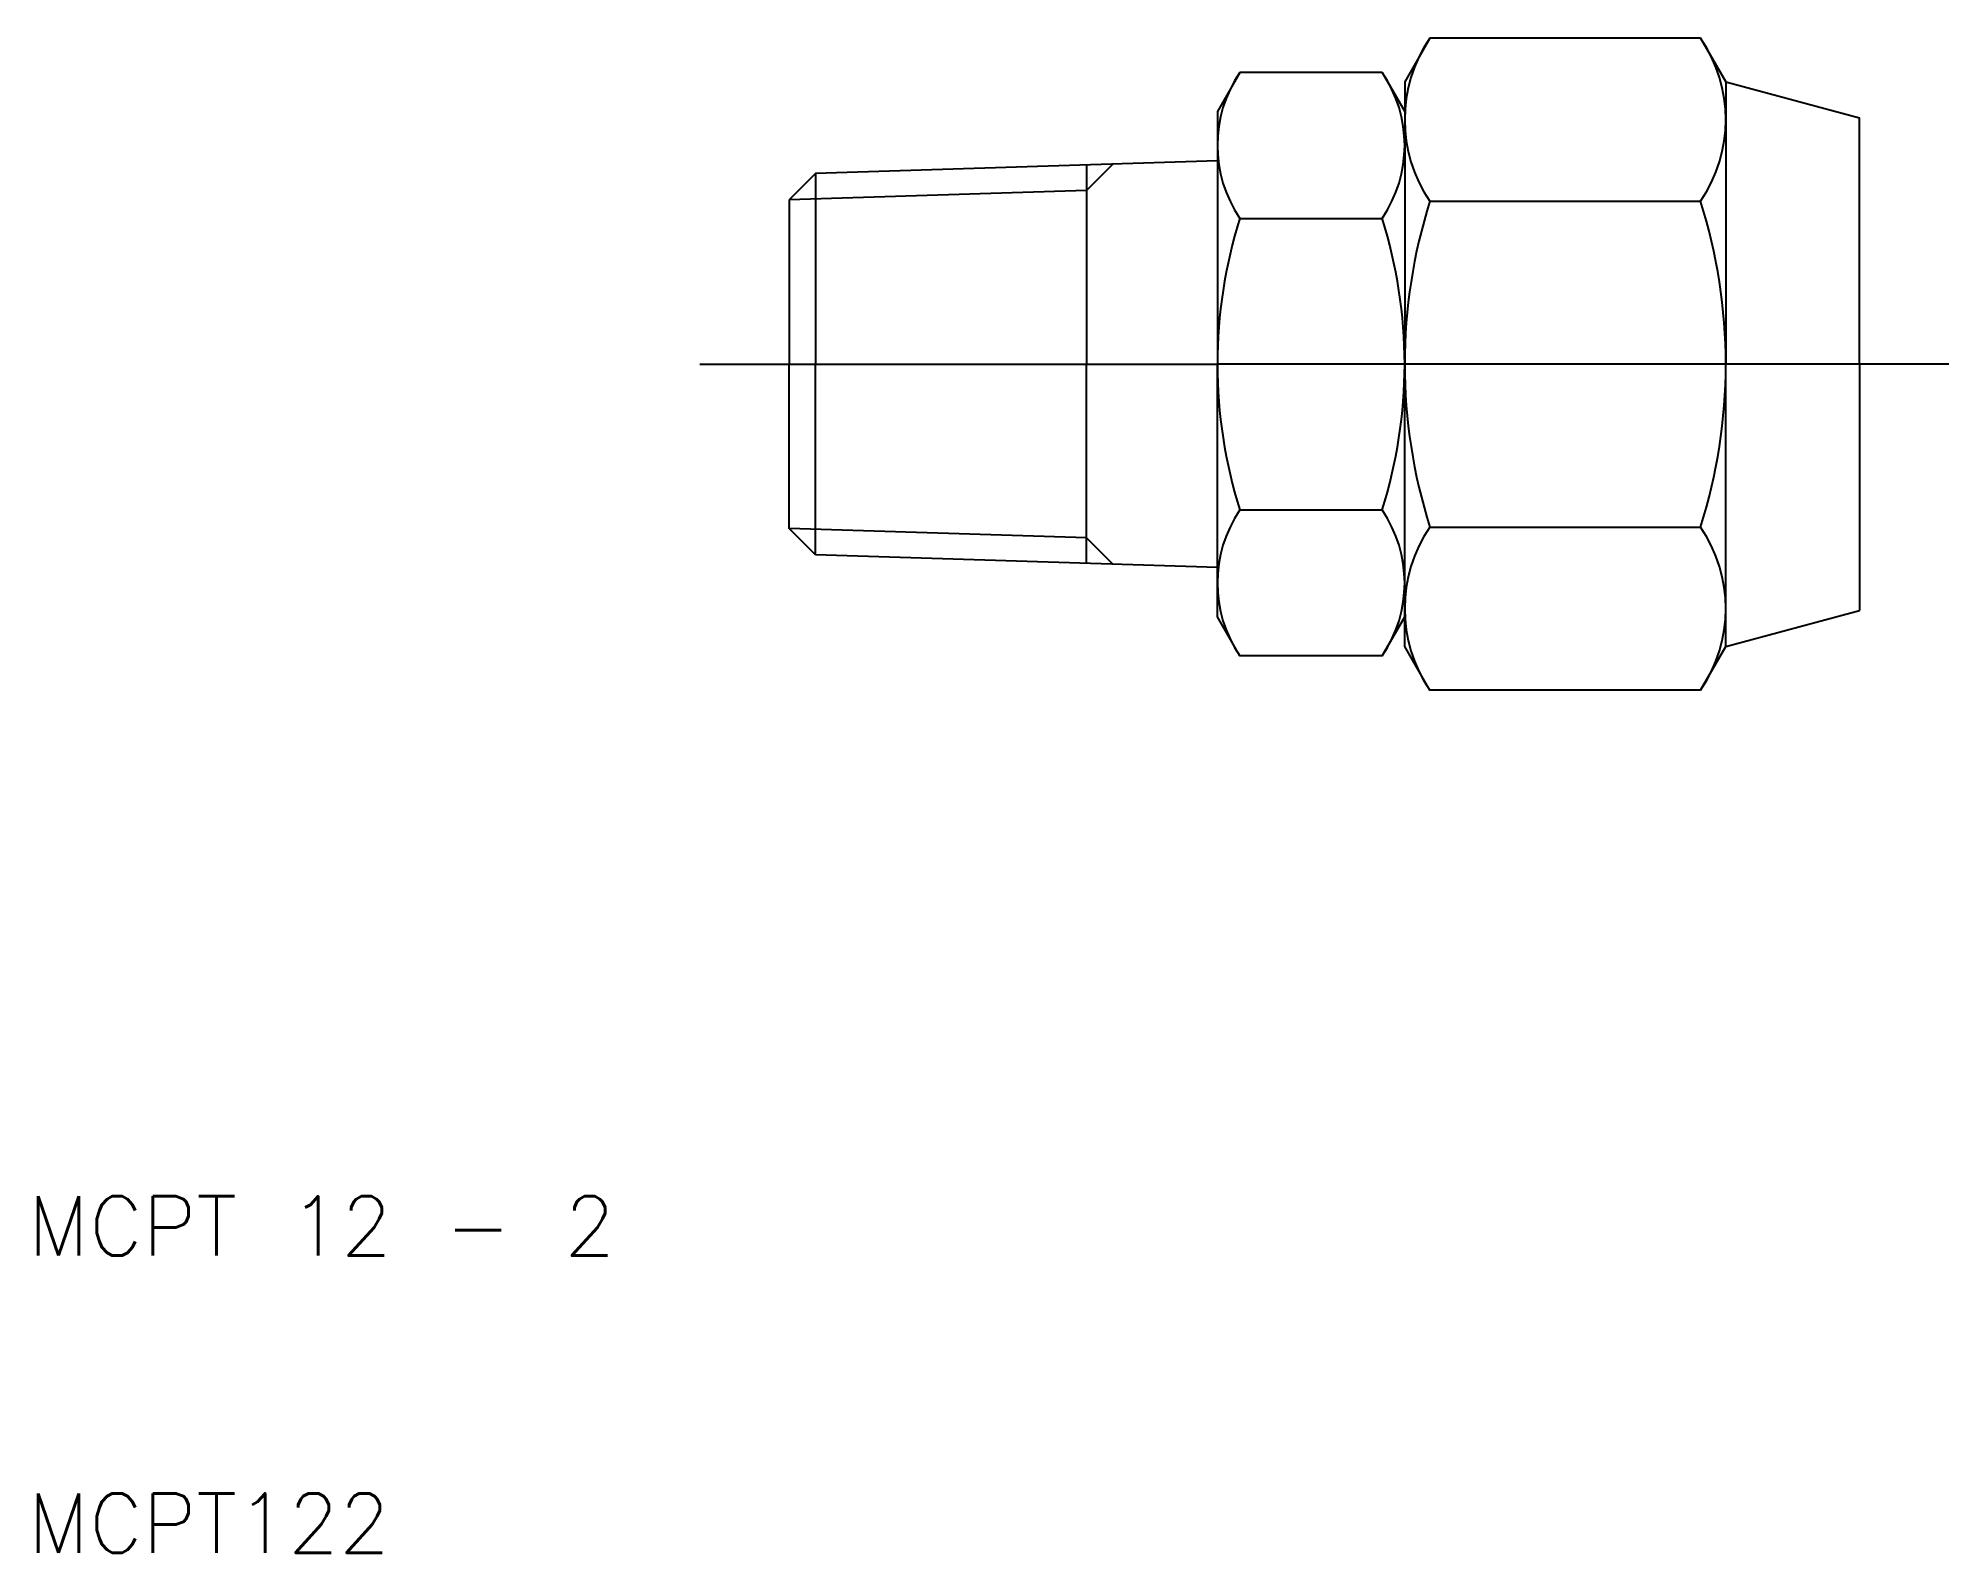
# Model space of a CAD drawing. Extents: x 10.3 to 74.6, y 10 to 61.
import ezdxf

# ---------------------------------------------------------------- set-up
doc = ezdxf.new("R2010")
doc.units = 0
doc.linetypes.add('CENTER', pattern=[50.8, 31.75, -6.35, 6.35, -6.35])
doc.layers.get('0').update_dxf_attribs({"linetype": 'CONTINUOUS'})
doc.layers.add('CENTER', color=1, linetype='CENTER')
doc.styles.get("Standard").update_dxf_attribs({"font": 'txt.shx'})

msp = doc.modelspace()

# ---------------------------------------------------------------- linework, layer by layer
for p, q in [((57.149, 60.97), (56.3, 59.5)), ((66.251, 60.97), (57.149, 60.97)), ((66.251, 60.97), (67.1, 59.5)), ((50.759, 59.815), (50, 58.5)), ((55.541, 59.815), (50.759, 59.815)), ((55.541, 59.815), (56.3, 58.5)), ((56.3, 59.5), (56.3, 58.5)), ((67.1, 59.5), (67.1, 50)), ((67.1, 59.5), (71.6, 58.294)), ((50, 58.5), (50, 50)), ((56.3, 58.5), (56.3, 50)), ((71.6, 50), (71.6, 58.294)), ((50, 56.841), (36.484, 56.418)), ((45.6, 56.703), (45.6, 50)), ((36.484, 56.418), (35.6, 55.535)), ((36.484, 56.418), (36.484, 50)), ((35.6, 55.535), (35.6, 50)), ((57.149, 55.485), (66.251, 55.485)), ((50.759, 54.907), (55.541, 54.907)), ((35.6, 44.465), (35.6, 50)), ((36.484, 43.582), (36.484, 50)), ((45.6, 43.297), (45.6, 50)), ((50, 41.5), (50, 50)), ((56.3, 41.5), (56.3, 50)), ((67.1, 40.5), (67.1, 50)), ((71.6, 50), (71.6, 41.706)), ((50.759, 45.093), (55.541, 45.093)), ((36.484, 43.582), (35.6, 44.465)), ((57.149, 44.515), (66.251, 44.515)), ((50, 43.159), (36.484, 43.582)), ((50.759, 40.185), (50, 41.5)), ((55.541, 40.185), (56.3, 41.5)), ((56.3, 40.5), (56.3, 41.5)), ((67.1, 40.5), (71.6, 41.706)), ((57.149, 39.03), (56.3, 40.5)), ((66.251, 39.03), (67.1, 40.5)), ((55.541, 40.185), (50.759, 40.185)), ((66.251, 39.03), (57.149, 39.03))]:
    msp.add_line(p, q)
at = {"color": 3}
for p, q in [((46.484, 56.731), (45.6, 55.847)), ((45.6, 55.847), (35.6, 55.535)), ((45.6, 44.153), (35.6, 44.465)), ((46.484, 43.269), (45.6, 44.153))]:
    msp.add_line(p, q, dxfattribs=at)
for centre, radius, start, end in [((61.156, 58.227), 4.856, 145.61575, 214.38425), ((62.244, 58.227), 4.856, 325.61575, 34.38425), ((54.345, 57.361), 4.345, 145.61575, 214.38425), ((51.955, 57.361), 4.345, 325.61575, 34.38425), ((74.451, 50), 18.151, 162.41205, 180), ((48.949, 50), 18.151, 0, 17.58795), ((66.241, 50), 16.241, 162.41205, 180), ((40.059, 50), 16.241, 0, 17.58795), ((66.241, 50), 16.241, 180, 197.58795), ((40.059, 50), 16.241, 342.41205, 0), ((74.451, 50), 18.151, 180, 197.58795), ((48.949, 50), 18.151, 342.41205, 0), ((54.345, 42.639), 4.345, 145.61575, 214.38425), ((51.955, 42.639), 4.345, 325.61575, 34.38425), ((61.156, 41.773), 4.856, 145.61575, 214.38425), ((62.244, 41.773), 4.856, 325.61575, 34.38425)]:
    msp.add_arc(centre, radius, start, end)
at = {"layer": 'CENTER'}
for p, q in [((32.6, 50), (50, 50)), ((56.3, 50), (50, 50)), ((74.6, 50), (56.3, 50))]:
    msp.add_line(p, q, dxfattribs=at)

# ---------------------------------------------------------------- texts
for s, p in [('MCPT 12 - 2', (10, 20)), ('MCPT122', (10, 10))]:
    msp.add_text(s, height=2).set_placement(p)

doc.saveas('drawing.dxf')
